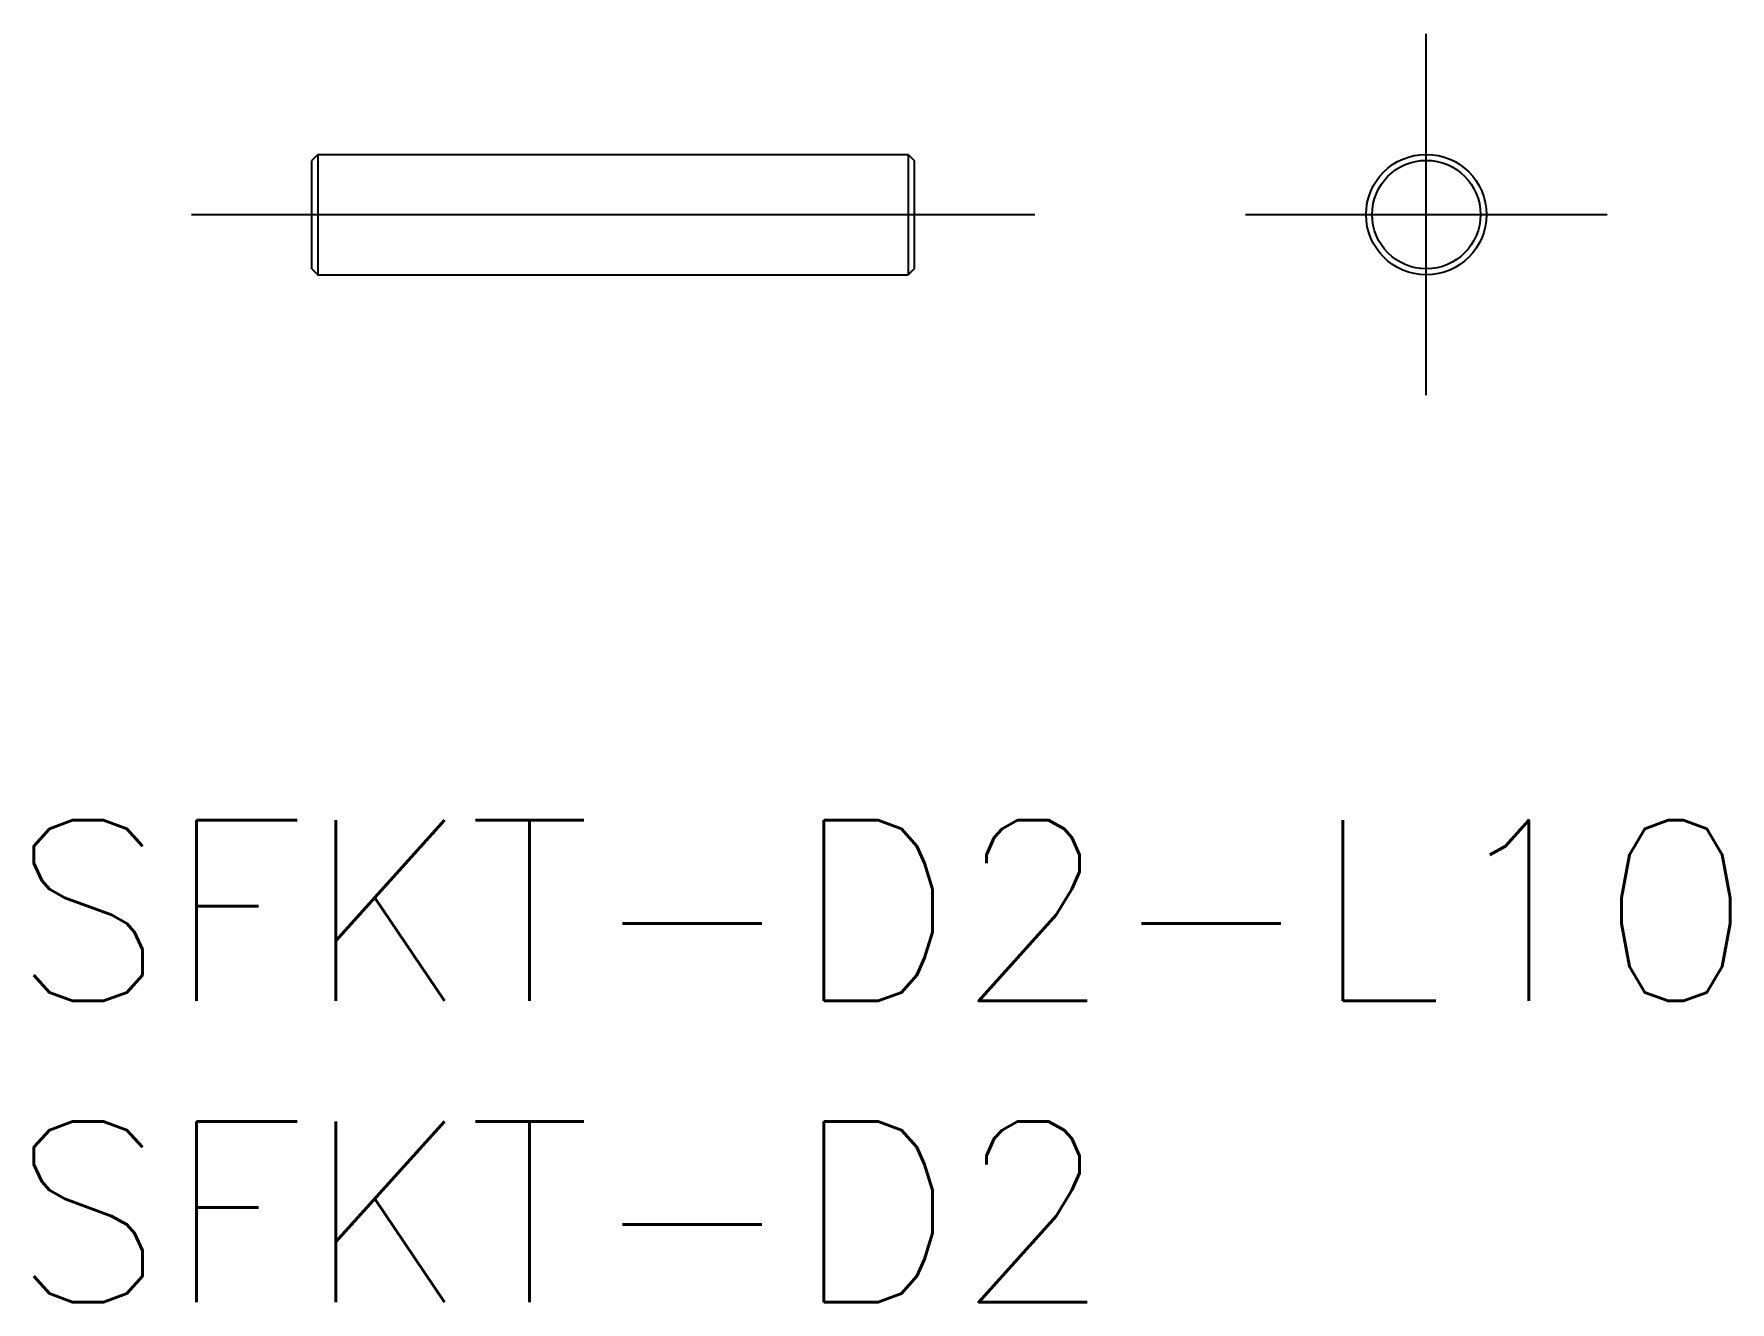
# Model space of a CAD drawing. Extents: x -23.1 to 5, y -18.1 to 3.
import ezdxf

# ---------------------------------------------------------------- set-up
doc = ezdxf.new("R2010")
doc.units = 0
doc.linetypes.add('CENTER', pattern=[50.8, 31.75, -6.35, 6.35, -6.35])
doc.layers.get('0').update_dxf_attribs({"linetype": 'CONTINUOUS'})
doc.layers.add('CENTER', color=1, linetype='CONTINUOUS')
doc.styles.get("Standard").update_dxf_attribs({"font": 'txt.shx', "height": 3, "bigfont": 'bigfont.shx'})

msp = doc.modelspace()

# ---------------------------------------------------------------- linework, layer by layer
at = {"color": 7, "linetype": 'CONTINUOUS'}
for p, q in [((-18.4, 1), (-18.5, 0.9)), ((-18.5, -0.9), (-18.5, 0.9)), ((-18.4, 1), (-8.6, 1)), ((-18.4, 1), (-18.4, -1)), ((-8.6, 1), (-8.5, 0.9)), ((-8.6, 1), (-8.6, -1)), ((-8.5, 0.9), (-8.5, -0.9)), ((-18.5, -0.9), (-18.4, -1)), ((-18.4, -1), (-8.6, -1)), ((-8.5, -0.9), (-8.6, -1))]:
    msp.add_line(p, q, dxfattribs=at)
for radius in [1, 0.9]:
    msp.add_circle((0, 0), radius, dxfattribs=at)
at = {"layer": 'CENTER', "color": 1, "linetype": 'CENTER'}
for p, q in [((0, -3), (0, 3)), ((-20.5, 0), (-6.5, 0)), ((-3, 0), (3, 0))]:
    msp.add_line(p, q, dxfattribs=at)

# ---------------------------------------------------------------- texts
at = {"color": 7, "linetype": 'CONTINUOUS'}
for s, p in [('SFKT-D2-L10', (-23.5, -13.058)), ('SFKT-D2', (-23.5, -18.058))]:
    msp.add_text(s, height=3, dxfattribs=at).set_placement(p)

doc.saveas('drawing.dxf')
